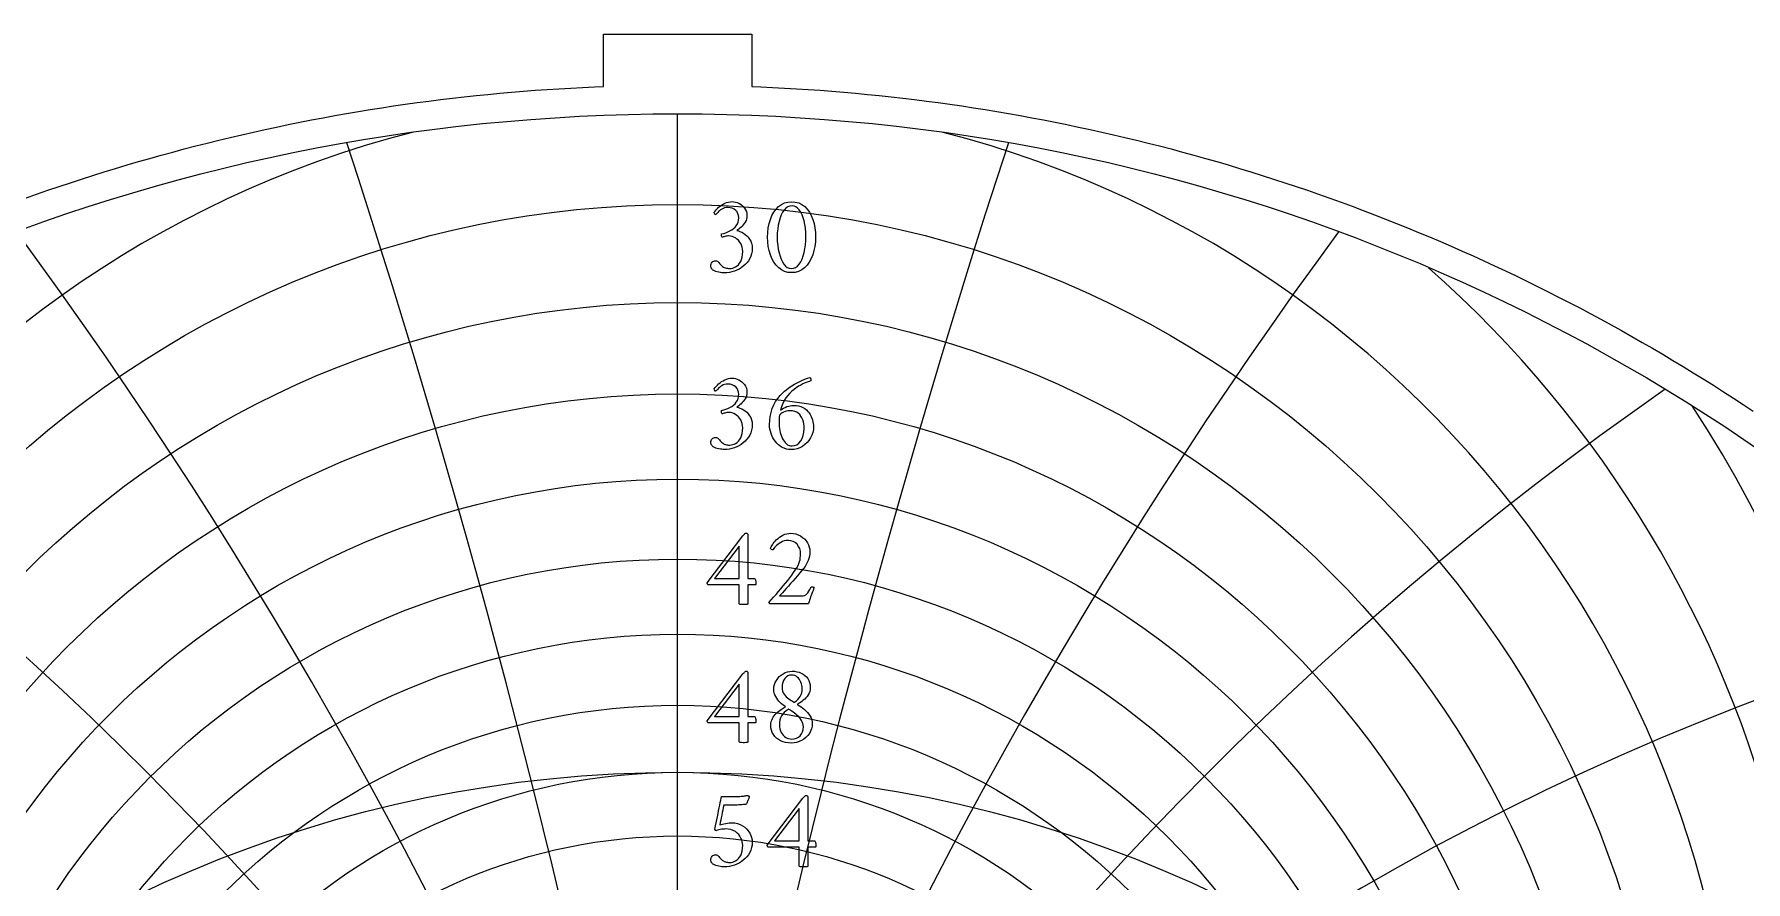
# Model space of a CAD drawing. Header units: millimetres. Extents: x -96 to 96, y -96 to 98.
# Drawn here: x -31.9 to 52.9, y 56.4 to 98.4 of the extents above; entities that cross this region are included whole.
import ezdxf

# ---------------------------------------------------------------- set-up
doc = ezdxf.new("R2010")
doc.units = ezdxf.units.MM
for name, color, linetype in [('CUT_OUTER', 1, 'Continuous'), ('ENGRAVE', 7, 'Continuous'), ('ENGRAVE_FINE', 8, 'Continuous'), ('TEXT', 5, 'Continuous')]:
    doc.layers.add(name, color=color, linetype=linetype)

msp = doc.modelspace()

# ---------------------------------------------------------------- linework, layer by layer
at = {"layer": 'CUT_OUTER'}
msp.add_lwpolyline([(-32.3162, 90.3176), (-31.7614, 90.5142), (-31.2054, 90.7074), (-30.6482, 90.8971), (-30.0899, 91.0835), (-29.5305, 91.2664), (-28.9699, 91.4459), (-28.4083, 91.6219), (-27.8456, 91.7945), (-27.2818, 91.9636), (-26.717, 92.1293), (-26.1512, 92.2915), (-25.5844, 92.4502), (-25.0167, 92.6055), (-24.448, 92.7572), (-23.8784, 92.9055), (-23.3079, 93.0502), (-22.7365, 93.1915), (-22.1642, 93.3293), (-21.5912, 93.4635), (-21.0173, 93.5942), (-20.4426, 93.7214), (-19.8672, 93.8451), (-19.291, 93.9652), (-18.714, 94.0818), (-18.1364, 94.1949), (-17.5581, 94.3044), (-16.9791, 94.4104), (-16.3995, 94.5128), (-15.8193, 94.6116), (-15.2385, 94.7069), (-14.6571, 94.7986), (-14.0751, 94.8868), (-13.4926, 94.9713), (-12.9097, 95.0523), (-12.3262, 95.1298), (-11.7422, 95.2036), (-11.1579, 95.2739), (-10.5731, 95.3405), (-9.9879, 95.4036), (-9.4023, 95.4631), (-8.8164, 95.519), (-8.2301, 95.5713), (-7.6435, 95.62), (-7.0567, 95.6651), (-6.4696, 95.7066), (-5.8822, 95.7445), (-5.2946, 95.7788), (-4.7068, 95.8095), (-4.1189, 95.8365), (-3.675, 95.8542), (-3.675, 98.445), (3.675, 98.445), (3.675, 95.8542), (4.1189, 95.8365), (4.7068, 95.8095), (5.2946, 95.7788), (5.8822, 95.7445), (6.4696, 95.7066), (7.0567, 95.6651), (7.6435, 95.62), (8.2301, 95.5713), (8.8164, 95.519), (9.4023, 95.4631), (9.9879, 95.4036), (10.5731, 95.3405), (11.1579, 95.2739), (11.7422, 95.2036), (12.3262, 95.1298), (12.9097, 95.0523), (13.4926, 94.9713), (14.0751, 94.8868), (14.6571, 94.7986), (15.2385, 94.7069), (15.8193, 94.6116), (16.3995, 94.5128), (16.9791, 94.4104), (17.5581, 94.3044), (18.1364, 94.1949), (18.714, 94.0818), (19.291, 93.9652), (19.8672, 93.8451), (20.4426, 93.7214), (21.0173, 93.5942), (21.5912, 93.4635), (22.1642, 93.3293), (22.7365, 93.1915), (23.3079, 93.0502), (23.8784, 92.9055), (24.448, 92.7572), (25.0167, 92.6055), (25.5844, 92.4502), (26.1512, 92.2915), (26.717, 92.1293), (27.2818, 91.9636), (27.8456, 91.7945), (28.4083, 91.6219), (28.9699, 91.4459), (29.5305, 91.2664), (30.0899, 91.0835), (30.6482, 90.8971), (31.2054, 90.7074), (31.7614, 90.5142), (32.3162, 90.3176), (32.8697, 90.1176), (33.4221, 89.9142), (33.9731, 89.7075), (34.5229, 89.4973), (35.0714, 89.2838), (35.6186, 89.0669), (36.1644, 88.8467), (36.7089, 88.6231), (37.252, 88.3962), (37.7937, 88.166), (38.334, 87.9324), (38.8728, 87.6956), (39.4101, 87.4554), (39.946, 87.2119), (40.4804, 86.9652), (41.0132, 86.7152), (41.5445, 86.4619), (42.0743, 86.2053), (42.6024, 85.9456), (43.129, 85.6825), (43.6539, 85.4163), (44.1772, 85.1468), (44.6988, 84.8742), (45.2187, 84.5983), (45.737, 84.3192), (46.2535, 84.037), (46.7682, 83.7516), (47.2813, 83.4631), (47.7925, 83.1714), (48.3019, 82.8766), (48.8095, 82.5787), (49.3153, 82.2776), (49.8192, 81.9735), (50.3213, 81.6662), (50.8214, 81.3559), (51.3196, 81.0426), (51.8159, 80.7262), (52.3103, 80.4067), (52.8027, 80.0842), (53.2931, 79.7587)], dxfattribs=at)
at = {"layer": 'ENGRAVE'}
msp.add_lwpolyline([(0, -94.5), (0, 94.5)], dxfattribs=at)
for centre, radius in [((0, 0), 94.5), ((0, 39.3198), 45.8214), ((0, 33.4026), 31.7828), ((0, 0), 61.8587)]:
    msp.add_circle(centre, radius, dxfattribs=at)
msp.add_arc((0, 49.5393), 64.3903, 158.578774, 21.421226, dxfattribs=at)
at = {"layer": 'ENGRAVE_FINE'}
for centre, radius in [((0, 40.9306), 49.0744), ((0, 37.8737), 42.7421), ((0, 36.5736), 39.8155), ((0, 35.4037), 37.0235), ((0, 34.3505), 34.3505), ((0, 32.5503), 29.3084), ((0, 31.785), 26.9167)]:
    msp.add_circle(centre, radius, dxfattribs=at)
for centre, radius, start, end in [((0, 42.7283), 52.5257, 104.505507, 75.494493), ((-472.0723, -55.6978), 479.3548, 3.846969, 18.080135), ((-472.0723, -55.6978), 479.3548, 3.846969, 18.080135), ((472.0723, -55.6978), 479.3548, 161.919865, 176.153031), ((472.0723, -55.6978), 479.3548, 161.919865, 176.153031), ((-228.6975, -55.6978), 243.3748, 7.744385, 36.376389), ((-228.6975, -55.6978), 243.3748, 7.744385, 36.376389), ((228.6975, -55.6978), 243.3748, 143.623611, 172.255615), ((228.6975, -55.6978), 243.3748, 143.623611, 172.255615), ((0, 44.7397), 56.2045, 131.44749, 48.55251), ((-144.1743, -55.6978), 166.4782, 11.745134, 55.103196), ((-144.1743, -55.6978), 166.4782, 11.745134, 55.103196), ((144.1743, -55.6978), 166.4782, 124.896804, 168.254866), ((144.1743, -55.6978), 166.4782, 124.896804, 168.254866), ((0, 46.997), 60.1454, 146.69677, 33.30323), ((-99.2005, -55.6978), 129.497, 15.907198, 74.457561), ((-99.2005, -55.6978), 129.497, 15.907198, 74.457561), ((99.2005, -55.6978), 129.497, 105.542439, 164.092802), ((99.2005, -55.6978), 129.497, 105.542439, 164.092802), ((0, 52.4148), 68.9898, 168.649585, 11.350415), ((0, 55.683), 74.0064, 177.547342, 2.452658)]:
    msp.add_arc(centre, radius, start, end, dxfattribs=at)
at = {"layer": 'TEXT'}
for points in [[(2.7217, 90.1468), (2.7933, 90.1418), (2.8684, 90.1266), (2.947, 90.1012), (3.0291, 90.0658), (3.1099, 90.0205), (3.1849, 89.9659), (3.2539, 89.9018), (3.3169, 89.8283), (3.3695, 89.7458), (3.407, 89.655), (3.4295, 89.5558), (3.4371, 89.4482), (3.4316, 89.3633), (3.4154, 89.282), (3.3883, 89.2041), (3.3504, 89.1297), (3.305, 89.0595), (3.2554, 88.9941), (3.2016, 88.9337), (3.1436, 88.8782), (3.0851, 88.8279), (3.0298, 88.7832), (2.9776, 88.744), (2.9285, 88.7105), (3.0081, 88.6941), (3.0906, 88.6672), (3.1758, 88.6298), (3.2638, 88.582), (3.3499, 88.5238), (3.4294, 88.4555), (3.5022, 88.3771), (3.5684, 88.2886), (3.6234, 88.1899), (3.6627, 88.0811), (3.6863, 87.9622), (3.6941, 87.8331), (3.6866, 87.6967), (3.6641, 87.5669), (3.6265, 87.4438), (3.574, 87.3273), (3.509, 87.2183), (3.4343, 87.1177), (3.3497, 87.0255), (3.2554, 86.9417), (3.1533, 86.8668), (3.0451, 86.8013), (2.9311, 86.7452), (2.8111, 86.6986), (2.6875, 86.6619), (2.5624, 86.6357), (2.436, 86.62), (2.3081, 86.6148), (2.2517, 86.6167), (2.1887, 86.6224), (2.119, 86.632), (2.0427, 86.6455), (1.965, 86.6631), (1.8911, 86.6853), (1.821, 86.712), (1.7549, 86.7433), (1.7423, 86.7545), (1.7269, 86.7712), (1.7087, 86.7936), (1.6878, 86.8215), (1.6682, 86.8526), (1.6543, 86.8844), (1.6459, 86.9169), (1.6431, 86.9501), (1.6474, 87.006), (1.6605, 87.0563), (1.6824, 87.101), (1.7129, 87.1401), (1.7491, 87.1719), (1.7877, 87.1946), (1.8287, 87.2082), (1.8722, 87.2127), (1.9251, 87.2073), (1.9721, 87.1911), (2.0132, 87.164), (2.0483, 87.1261), (2.0806, 87.084), (2.1132, 87.0444), (2.1462, 87.0072), (2.1796, 86.9724), (2.2206, 86.9363), (2.2655, 86.9061), (2.3142, 86.8818), (2.3668, 86.8634), (2.4211, 86.85), (2.4751, 86.8404), (2.5287, 86.8346), (2.582, 86.8327), (2.6548, 86.8378), (2.728, 86.853), (2.8015, 86.8783), (2.8754, 86.9137), (2.9465, 86.9609), (3.0116, 87.0213), (3.0708, 87.095), (3.1241, 87.182), (3.1681, 87.2835), (3.1995, 87.4007), (3.2184, 87.5336), (3.2247, 87.6822), (3.2184, 87.7907), (3.1995, 87.8925), (3.1681, 87.9877), (3.1241, 88.0762), (3.0701, 88.1571), (3.0088, 88.2292), (2.9402, 88.2926), (2.8642, 88.3473), (2.7834, 88.3913), (2.7, 88.4227), (2.6143, 88.4416), (2.5261, 88.4478), (2.4812, 88.4461), (2.436, 88.4409), (2.3904, 88.4321), (2.3445, 88.4199), (2.301, 88.407), (2.2627, 88.3962), (2.2297, 88.3874), (2.202, 88.3808), (2.1873, 88.4042), (2.1768, 88.4297), (2.1705, 88.4573), (2.1684, 88.487), (2.1691, 88.5051), (2.1712, 88.5205), (2.1747, 88.5331), (2.1796, 88.5429), (2.2872, 88.5711), (2.392, 88.6057), (2.494, 88.6466), (2.5932, 88.6938), (2.6862, 88.7477), (2.7699, 88.809), (2.8441, 88.8777), (2.9089, 88.9536), (2.9615, 89.038), (2.999, 89.1318), (3.0216, 89.235), (3.0291, 89.3476), (3.0196, 89.4521), (2.9914, 89.5474), (2.9442, 89.6337), (2.8782, 89.7109), (2.7975, 89.7745), (2.7063, 89.8199), (2.6047, 89.8471), (2.4926, 89.8562), (2.4087, 89.8511), (2.3305, 89.8359), (2.2578, 89.8106), (2.1908, 89.7752), (2.1298, 89.7343), (2.0755, 89.6927), (2.0278, 89.6505), (1.9868, 89.6075), (1.952, 89.5682), (1.9232, 89.5369), (1.9003, 89.5137), (1.8834, 89.4985), (1.8722, 89.501), (1.861, 89.5083), (1.8499, 89.5205), (1.8387, 89.5376), (1.8289, 89.5572), (1.8219, 89.5768), (1.8177, 89.5963), (1.8163, 89.6159), (1.8612, 89.6796), (1.912, 89.7423), (1.9688, 89.804), (2.0315, 89.8646), (2.0998, 89.9222), (2.1733, 89.975), (2.2521, 90.0228), (2.3361, 90.0658), (2.4252, 90.1012), (2.5191, 90.1266), (2.618, 90.1418), (2.7217, 90.1468)], [(5.6446, 90.1412), (5.8299, 90.1262), (6.0002, 90.0811), (6.1554, 90.0061), (6.2957, 89.9009), (6.4204, 89.7708), (6.529, 89.6208), (6.6216, 89.4508), (6.6981, 89.261), (6.758, 89.0565), (6.8008, 88.8426), (6.8264, 88.6192), (6.835, 88.3864), (6.8263, 88.1536), (6.8001, 87.9302), (6.7564, 87.7163), (6.6953, 87.5117), (6.6176, 87.3217), (6.5241, 87.1513), (6.415, 87.0004), (6.2901, 86.869), (6.1502, 86.7627), (5.996, 86.6867), (5.8275, 86.6411), (5.6446, 86.6259), (5.4665, 86.6411), (5.3009, 86.6867), (5.1479, 86.7627), (5.0075, 86.869), (4.8812, 87.0004), (4.7707, 87.1513), (4.6758, 87.3217), (4.5967, 87.5117), (4.5344, 87.7163), (4.4898, 87.9302), (4.4631, 88.1536), (4.4542, 88.3864), (4.4629, 88.6192), (4.4891, 88.8426), (4.5328, 89.0565), (4.5939, 89.261), (4.6718, 89.4508), (4.7658, 89.6208), (4.8758, 89.7708), (5.0019, 89.9009), (5.1427, 90.0061), (5.2967, 90.0811), (5.464, 90.1262), (5.6446, 90.1412)], [(5.6725, 89.94), (5.562, 89.9269), (5.4595, 89.8876), (5.365, 89.8221), (5.2785, 89.7305), (5.2008, 89.6168), (5.1325, 89.4853), (5.0737, 89.3359), (5.0243, 89.1688), (4.9851, 88.9879), (4.9572, 88.7971), (4.9404, 88.5966), (4.9348, 88.3864), (4.9404, 88.1784), (4.9572, 87.9791), (4.9851, 87.7886), (5.0243, 87.6067), (5.073, 87.4382), (5.1297, 87.2875), (5.1945, 87.1546), (5.2674, 87.0395), (5.3472, 86.9466), (5.4329, 86.8802), (5.5246, 86.8404), (5.6222, 86.8271), (5.74, 86.8407), (5.8472, 86.8816), (5.9439, 86.9497), (6.0302, 87.0451), (6.1062, 87.1631), (6.172, 87.2994), (6.2277, 87.4538), (6.2733, 87.6263), (6.3088, 87.8118), (6.3341, 88.0049), (6.3493, 88.2058), (6.3544, 88.4143), (6.3489, 88.6241), (6.3327, 88.823), (6.3056, 89.0111), (6.2677, 89.1884), (6.2202, 89.3515), (6.1643, 89.4971), (6.1001, 89.6253), (6.0274, 89.736), (5.9476, 89.8253), (5.8619, 89.889), (5.7702, 89.9273), (5.6725, 89.94)], [(5.734, 80.0479), (5.8708, 80.0412), (5.996, 80.0213), (6.1097, 79.9881), (6.2119, 79.9417), (6.3034, 79.8849), (6.3851, 79.8208), (6.4571, 79.7494), (6.5192, 79.6706), (6.5725, 79.5872), (6.6177, 79.5016), (6.6549, 79.4139), (6.6841, 79.3241), (6.7061, 79.2356), (6.7218, 79.1516), (6.7313, 79.0721), (6.7344, 78.9972), (6.7251, 78.8489), (6.6974, 78.7059), (6.6511, 78.5681), (6.5863, 78.4355), (6.506, 78.3119), (6.413, 78.2008), (6.3076, 78.1023), (6.1895, 78.0164), (6.0611, 77.9467), (5.9247, 77.8969), (5.7803, 77.8671), (5.6278, 77.8571), (5.5078, 77.8639), (5.3938, 77.8843), (5.2857, 77.9184), (5.1835, 77.9661), (5.088, 78.0249), (4.9998, 78.0925), (4.9189, 78.1688), (4.8454, 78.2539), (4.7796, 78.3459), (4.7218, 78.4432), (4.672, 78.5457), (4.6302, 78.6535), (4.5972, 78.7637), (4.5737, 78.8735), (4.5595, 78.983), (4.5548, 79.0922), (4.5632, 79.299), (4.5883, 79.5002), (4.6302, 79.6958), (4.6889, 79.8858), (4.7637, 80.0671), (4.8538, 80.2365), (4.9593, 80.394), (5.0801, 80.5397), (5.1816, 80.6438), (5.2904, 80.7437), (5.4066, 80.8394), (5.53, 80.9309), (5.6579, 81.0172), (5.7871, 81.0972), (5.9177, 81.1709), (6.0498, 81.2383), (6.1802, 81.298), (6.3062, 81.3486), (6.4275, 81.3902), (6.5444, 81.4227), (6.5622, 81.4187), (6.5765, 81.4066), (6.5873, 81.3865), (6.5947, 81.3584), (6.5996, 81.3286), (6.6031, 81.3032), (6.6052, 81.2825), (6.6059, 81.2662), (6.5163, 81.2355), (6.4207, 81.1991), (6.3193, 81.1572), (6.2119, 81.1097), (6.1013, 81.0552), (5.9904, 80.9924), (5.8791, 80.9211), (5.7675, 80.8415), (5.6586, 80.7522), (5.5552, 80.6522), (5.4574, 80.5413), (5.3652, 80.4195), (5.281, 80.2856), (5.2073, 80.138), (5.1441, 79.9768), (5.0913, 79.802), (5.1661, 79.8573), (5.245, 79.9061), (5.3281, 79.9482), (5.4155, 79.9836), (5.5024, 80.0117), (5.5845, 80.0318), (5.6617, 80.0439), (5.734, 80.0479)], [(2.7217, 81.3948), (2.7933, 81.3897), (2.8684, 81.3745), (2.947, 81.3492), (3.0291, 81.3137), (3.1099, 81.2685), (3.1849, 81.2138), (3.2539, 81.1497), (3.3169, 81.0762), (3.3695, 80.9938), (3.407, 80.9029), (3.4295, 80.8037), (3.4371, 80.6962), (3.4316, 80.6113), (3.4154, 80.5299), (3.3883, 80.452), (3.3504, 80.3776), (3.305, 80.3074), (3.2554, 80.2421), (3.2016, 80.1817), (3.1436, 80.1261), (3.0851, 80.0758), (3.0298, 80.0311), (2.9776, 79.992), (2.9285, 79.9585), (3.0081, 79.942), (3.0906, 79.9151), (3.1758, 79.8778), (3.2638, 79.8299), (3.3499, 79.7718), (3.4294, 79.7035), (3.5022, 79.6251), (3.5684, 79.5365), (3.6234, 79.4378), (3.6627, 79.329), (3.6863, 79.2101), (3.6941, 79.081), (3.6866, 78.9446), (3.6641, 78.8149), (3.6265, 78.6917), (3.574, 78.5752), (3.509, 78.4663), (3.4343, 78.3657), (3.3497, 78.2735), (3.2554, 78.1896), (3.1533, 78.1147), (3.0451, 78.0492), (2.9311, 77.9931), (2.8111, 77.9465), (2.6875, 77.9098), (2.5624, 77.8836), (2.436, 77.8679), (2.3081, 77.8627), (2.2517, 77.8646), (2.1887, 77.8704), (2.119, 77.88), (2.0427, 77.8934), (1.965, 77.9111), (1.8911, 77.9332), (1.821, 77.96), (1.7549, 77.9912), (1.7423, 78.0024), (1.7269, 78.0192), (1.7087, 78.0415), (1.6878, 78.0695), (1.6682, 78.1006), (1.6543, 78.1323), (1.6459, 78.1648), (1.6431, 78.198), (1.6474, 78.2539), (1.6605, 78.3042), (1.6824, 78.3489), (1.7129, 78.388), (1.7491, 78.4198), (1.7877, 78.4425), (1.8287, 78.4561), (1.8722, 78.4607), (1.9251, 78.4553), (1.9721, 78.439), (2.0132, 78.412), (2.0483, 78.3741), (2.0806, 78.332), (2.1132, 78.2923), (2.1462, 78.2551), (2.1796, 78.2204), (2.2206, 78.1842), (2.2655, 78.154), (2.3142, 78.1297), (2.3668, 78.1114), (2.4211, 78.0979), (2.4751, 78.0883), (2.5287, 78.0826), (2.582, 78.0806), (2.6548, 78.0857), (2.728, 78.1009), (2.8015, 78.1262), (2.8754, 78.1617), (2.9465, 78.2088), (3.0116, 78.2693), (3.0708, 78.343), (3.1241, 78.4299), (3.1681, 78.5314), (3.1995, 78.6486), (3.2184, 78.7815), (3.2247, 78.9301), (3.2184, 79.0386), (3.1995, 79.1404), (3.1681, 79.2356), (3.1241, 79.3241), (3.0701, 79.405), (3.0088, 79.4771), (2.9402, 79.5405), (2.8642, 79.5952), (2.7834, 79.6392), (2.7, 79.6706), (2.6143, 79.6895), (2.5261, 79.6958), (2.4812, 79.694), (2.436, 79.6888), (2.3904, 79.6801), (2.3445, 79.6678), (2.301, 79.6549), (2.2627, 79.6441), (2.2297, 79.6354), (2.202, 79.6287), (2.1873, 79.6521), (2.1768, 79.6776), (2.1705, 79.7052), (2.1684, 79.7349), (2.1691, 79.7531), (2.1712, 79.7684), (2.1747, 79.781), (2.1796, 79.7908), (2.2872, 79.8191), (2.392, 79.8537), (2.494, 79.8945), (2.5932, 79.9417), (2.6862, 79.9957), (2.7699, 80.057), (2.8441, 80.1256), (2.9089, 80.2016), (2.9615, 80.2859), (2.999, 80.3797), (3.0216, 80.4829), (3.0291, 80.5956), (3.0196, 80.7), (2.9914, 80.7954), (2.9442, 80.8816), (2.8782, 80.9588), (2.7975, 81.0224), (2.7063, 81.0678), (2.6047, 81.0951), (2.4926, 81.1041), (2.4087, 81.0991), (2.3305, 81.0839), (2.2578, 81.0586), (2.1908, 81.0231), (2.1298, 80.9822), (2.0755, 80.9407), (2.0278, 80.8984), (1.9868, 80.8554), (1.952, 80.8161), (1.9232, 80.7849), (1.9003, 80.7617), (1.8834, 80.7465), (1.8722, 80.7489), (1.861, 80.7562), (1.8499, 80.7685), (1.8387, 80.7856), (1.8289, 80.8051), (1.8219, 80.8247), (1.8177, 80.8443), (1.8163, 80.8638), (1.8612, 80.9276), (1.912, 80.9903), (1.9688, 81.0519), (2.0315, 81.1125), (2.0998, 81.1702), (2.1733, 81.2229), (2.2521, 81.2708), (2.3361, 81.3137), (2.4252, 81.3492), (2.5191, 81.3745), (2.618, 81.3897), (2.7217, 81.3948)], [(5.0466, 79.5617), (5.0414, 79.5166), (5.0368, 79.4708), (5.033, 79.4244), (5.0298, 79.3772), (5.0274, 79.3297), (5.0256, 79.2822), (5.0246, 79.2347), (5.0243, 79.1872), (5.0267, 79.094), (5.034, 78.9986), (5.0463, 78.9011), (5.0634, 78.8016), (5.0856, 78.7027), (5.113, 78.6074), (5.1456, 78.5155), (5.1835, 78.4271), (5.2267, 78.3445), (5.275, 78.27), (5.3287, 78.2034), (5.3875, 78.1449), (5.4514, 78.0972), (5.5202, 78.0632), (5.5939, 78.0427), (5.6725, 78.0359), (5.7979, 78.0513), (5.9115, 78.0974), (6.0131, 78.1743), (6.1029, 78.2818), (6.1762, 78.4125), (6.2286, 78.5585), (6.2601, 78.7199), (6.2705, 78.8966), (6.2662, 79.0119), (6.2531, 79.1229), (6.2312, 79.2298), (6.2007, 79.3325), (6.1607, 79.4282), (6.1106, 79.5142), (6.0503, 79.5903), (5.9799, 79.6567), (5.8985, 79.7105), (5.8053, 79.7489), (5.7001, 79.7719), (5.5831, 79.7796), (5.5229, 79.7773), (5.4595, 79.7705), (5.3929, 79.7592), (5.3232, 79.7433), (5.2525, 79.7183), (5.1828, 79.6797), (5.1142, 79.6275), (5.0466, 79.5617)], [(3.3979, 73.7178), (3.4187, 73.7157), (3.4364, 73.7095), (3.4509, 73.699), (3.4622, 73.6843), (3.4708, 73.6675), (3.4769, 73.6508), (3.4805, 73.634), (3.4818, 73.6172), (3.4818, 71.4656), (3.8059, 71.4656), (3.8195, 71.4614), (3.8325, 71.4488), (3.8447, 71.4279), (3.8562, 71.3985), (3.866, 71.3636), (3.873, 71.3259), (3.8772, 71.2854), (3.8786, 71.242), (3.8775, 71.2134), (3.8744, 71.189), (3.8691, 71.1687), (3.8618, 71.1526), (3.4818, 71.1526), (3.4818, 70.197), (3.4795, 70.1961), (3.4727, 70.1935), (3.4613, 70.1891), (3.4454, 70.183), (3.4194, 70.1769), (3.3777, 70.1725), (3.3202, 70.1699), (3.247, 70.169), (3.1615, 70.1718), (3.1003, 70.1802), (3.0637, 70.1942), (3.0514, 70.2137), (3.0514, 71.1526), (1.5145, 71.1526), (1.5014, 71.1619), (1.4901, 71.1729), (1.4805, 71.1856), (1.4726, 71.2001), (1.4665, 71.215), (1.4621, 71.2288), (1.4595, 71.2415), (1.4587, 71.2532), (3.2359, 73.5781), (3.2512, 73.5961), (3.2694, 73.6165), (3.2904, 73.6394), (3.3141, 73.6648), (3.3382, 73.688), (3.3602, 73.7046), (3.3801, 73.7145), (3.3979, 73.7178)], [(3.0514, 73.064), (1.8275, 71.4656), (3.0514, 71.4656)], [(6.7679, 71.0185), (6.7396, 70.9492), (6.7106, 70.8753), (6.681, 70.7969), (6.6506, 70.7139), (6.6205, 70.6303), (6.5919, 70.5497), (6.5646, 70.4724), (6.5388, 70.3982), (6.5157, 70.3314), (6.4969, 70.2766), (6.4822, 70.2336), (6.4717, 70.2025), (4.5827, 70.2025), (4.5742, 70.209), (4.5653, 70.2172), (4.556, 70.2272), (4.5464, 70.2389), (4.5379, 70.2509), (4.5317, 70.2619), (4.5281, 70.2719), (4.5269, 70.2808), (4.6421, 70.4107), (4.7588, 70.5435), (4.8768, 70.679), (4.9963, 70.8173), (5.1151, 70.9567), (5.231, 71.0953), (5.3442, 71.2333), (5.4546, 71.3706), (5.5597, 71.5047), (5.6572, 71.6333), (5.7469, 71.7562), (5.829, 71.8736), (5.9053, 71.9927), (5.9666, 72.1041), (6.0129, 72.2078), (6.0442, 72.3039), (6.065, 72.3972), (6.0798, 72.4925), (6.0887, 72.59), (6.0917, 72.6895), (6.081, 72.8237), (6.0491, 72.9466), (5.9958, 73.0584), (5.9212, 73.159), (5.8302, 73.2421), (5.7277, 73.3015), (5.6137, 73.3371), (5.4881, 73.349), (5.3826, 73.3431), (5.2841, 73.3252), (5.1926, 73.2955), (5.1081, 73.254), (5.0309, 73.2054), (4.9614, 73.1548), (4.8996, 73.102), (4.8454, 73.0472), (4.7993, 72.9948), (4.7616, 72.9494), (4.7322, 72.911), (4.7113, 72.8795), (4.6943, 72.8818), (4.6771, 72.8886), (4.6594, 72.9), (4.6414, 72.9159), (4.6255, 72.9328), (4.6142, 72.9473), (4.6074, 72.9594), (4.6051, 72.969), (4.6171, 72.9985), (4.6365, 73.0367), (4.6633, 73.0837), (4.6973, 73.1394), (4.7387, 73.2002), (4.7874, 73.2624), (4.8435, 73.3259), (4.9069, 73.3909), (4.9766, 73.4541), (5.0515, 73.5125), (5.1317, 73.5659), (5.2171, 73.6145), (5.3077, 73.6548), (5.4036, 73.6836), (5.5047, 73.7009), (5.6111, 73.7067), (5.7394, 73.6985), (5.8619, 73.6738), (5.9783, 73.6328), (6.0889, 73.5753), (6.1909, 73.5049), (6.2817, 73.4251), (6.3613, 73.3359), (6.4298, 73.2372), (6.4848, 73.1321), (6.5241, 73.0234), (6.5477, 72.9113), (6.5556, 72.7957), (6.5503, 72.6801), (6.5346, 72.568), (6.5084, 72.4593), (6.4717, 72.3542), (6.426, 72.2526), (6.3725, 72.1544), (6.3114, 72.0597), (6.2426, 71.9686), (6.145, 71.8493), (6.0421, 71.7262), (5.934, 71.5992), (5.8206, 71.4684), (5.7062, 71.3378), (5.595, 71.2113), (5.4869, 71.0891), (5.3819, 70.971), (5.2838, 70.8608), (5.1961, 70.7621), (5.1189, 70.675), (5.0522, 70.5993), (6.1364, 70.5993), (6.2138, 70.6058), (6.2838, 70.6252), (6.3465, 70.6575), (6.4019, 70.7027), (6.4527, 70.7612), (6.5018, 70.8334), (6.5491, 70.9191), (6.5947, 71.0185), (6.6027, 71.0332), (6.6156, 71.0436), (6.6334, 71.0499), (6.6562, 71.052), (6.6659, 71.0513), (6.6785, 71.0492), (6.6939, 71.0457), (6.712, 71.0409), (6.7302, 71.0353), (6.7456, 71.0297), (6.7581, 71.0241), (6.7679, 71.0185)], [(3.3979, 66.8755), (3.4187, 66.8734), (3.4364, 66.8671), (3.4509, 66.8566), (3.4622, 66.842), (3.4708, 66.8252), (3.4769, 66.8084), (3.4805, 66.7917), (3.4818, 66.7749), (3.4818, 64.6232), (3.8059, 64.6232), (3.8195, 64.6191), (3.8325, 64.6065), (3.8447, 64.5855), (3.8562, 64.5562), (3.866, 64.5213), (3.873, 64.4835), (3.8772, 64.443), (3.8786, 64.3997), (3.8775, 64.3711), (3.8744, 64.3466), (3.8691, 64.3263), (3.8618, 64.3103), (3.4818, 64.3103), (3.4818, 63.3546), (3.4795, 63.3537), (3.4727, 63.3511), (3.4613, 63.3468), (3.4454, 63.3406), (3.4194, 63.3345), (3.3777, 63.3302), (3.3202, 63.3275), (3.247, 63.3267), (3.1615, 63.3295), (3.1003, 63.3378), (3.0637, 63.3518), (3.0514, 63.3714), (3.0514, 64.3103), (1.5145, 64.3103), (1.5014, 64.3195), (1.4901, 64.3305), (1.4805, 64.3433), (1.4726, 64.3578), (1.4665, 64.3726), (1.4621, 64.3864), (1.4595, 64.3992), (1.4587, 64.4109), (3.2359, 66.7358), (3.2512, 66.7538), (3.2694, 66.7742), (3.2904, 66.7971), (3.3141, 66.8224), (3.3382, 66.8456), (3.3602, 66.8622), (3.3801, 66.8722), (3.3979, 66.8755)], [(3.0514, 66.2216), (1.8275, 64.6232), (3.0514, 64.6232)], [(5.6725, 66.8699), (5.7929, 66.864), (5.908, 66.8462), (6.0178, 66.8165), (6.1224, 66.7749), (6.2194, 66.7222), (6.3062, 66.6589), (6.3828, 66.5852), (6.4494, 66.5011), (6.5032, 66.4067), (6.5416, 66.3027), (6.5646, 66.1888), (6.5723, 66.0651), (6.566, 65.9624), (6.5472, 65.8667), (6.5157, 65.778), (6.4717, 65.6963), (6.4188, 65.6208), (6.3607, 65.551), (6.2973, 65.4867), (6.2286, 65.428), (6.1582, 65.3742), (6.0896, 65.3246), (6.0227, 65.2792), (5.9576, 65.238), (5.9429, 65.2317), (5.938, 65.224), (5.9429, 65.215), (5.9576, 65.2045), (6.0412, 65.1563), (6.1245, 65.1011), (6.2075, 65.0389), (6.2901, 64.9697), (6.369, 64.895), (6.441, 64.8161), (6.506, 64.7329), (6.5639, 64.6456), (6.6116, 64.5551), (6.6457, 64.4626), (6.6661, 64.3679), (6.6729, 64.2712), (6.6638, 64.1377), (6.6366, 64.0113), (6.5912, 63.8918), (6.5276, 63.7794), (6.4492, 63.6761), (6.3593, 63.5844), (6.2578, 63.5043), (6.1448, 63.4356), (6.0238, 63.3806), (5.8982, 63.3413), (5.7681, 63.3178), (5.6334, 63.3099), (5.4893, 63.3169), (5.3533, 63.3378), (5.2253, 63.3728), (5.1053, 63.4217), (4.9958, 63.4832), (4.8992, 63.5558), (4.8155, 63.6396), (4.7448, 63.7346), (4.6886, 63.8391), (4.6484, 63.9512), (4.6243, 64.071), (4.6163, 64.1985), (4.6212, 64.2858), (4.6358, 64.369), (4.6603, 64.4479), (4.6945, 64.5227), (4.7361, 64.5932), (4.7825, 64.6596), (4.8339, 64.7217), (4.8901, 64.7797), (4.949, 64.8335), (5.0082, 64.8831), (5.0677, 64.9285), (5.1276, 64.9697), (5.1851, 65.0071), (5.2373, 65.041), (5.2843, 65.0714), (5.326, 65.0983), (5.3344, 65.1063), (5.3372, 65.1137), (5.3344, 65.1203), (5.326, 65.1262), (5.2689, 65.1634), (5.2094, 65.208), (5.1474, 65.2598), (5.0829, 65.319), (5.0197, 65.3845), (4.9614, 65.4553), (4.9079, 65.5312), (4.8594, 65.6124), (4.819, 65.6984), (4.7902, 65.7885), (4.7729, 65.8828), (4.7672, 65.9813), (4.775, 66.0966), (4.7986, 66.2076), (4.8379, 66.3145), (4.8929, 66.4172), (4.9609, 66.5131), (5.0389, 66.5996), (5.1271, 66.6766), (5.2254, 66.7442), (5.3309, 66.7992), (5.4406, 66.8385), (5.5545, 66.862), (5.6725, 66.8699)], [(5.6446, 66.6799), (5.5505, 66.6687), (5.4637, 66.6352), (5.3842, 66.5793), (5.3121, 66.5011), (5.2522, 66.4074), (5.2094, 66.3054), (5.1837, 66.1951), (5.1751, 66.0763), (5.1813, 65.9769), (5.1996, 65.8856), (5.2302, 65.8023), (5.2729, 65.727), (5.3241, 65.6591), (5.3798, 65.5978), (5.4401, 65.5431), (5.5049, 65.4951), (5.5698, 65.4521), (5.6306, 65.4127), (5.6872, 65.3767), (5.7396, 65.3442), (5.7459, 65.3417), (5.7536, 65.34), (5.7627, 65.339), (5.7731, 65.3386), (5.7756, 65.3386), (5.7773, 65.3386), (5.7784, 65.3386), (5.7787, 65.3386), (5.7868, 65.339), (5.7941, 65.34), (5.8007, 65.3417), (5.8067, 65.3442), (5.8863, 65.4036), (5.9576, 65.4699), (6.0204, 65.5433), (6.0749, 65.6236), (6.1189, 65.711), (6.1504, 65.8053), (6.1692, 65.9066), (6.1755, 66.0148), (6.1715, 66.0952), (6.1595, 66.1741), (6.1394, 66.2517), (6.1113, 66.3278), (6.0758, 66.4001), (6.0337, 66.4661), (5.985, 66.5259), (5.9296, 66.5793), (5.8678, 66.6233), (5.7997, 66.6547), (5.7253, 66.6736), (5.6446, 66.6799)], [(5.6446, 63.5055), (5.7719, 63.516), (5.8856, 63.5474), (5.9857, 63.5998), (6.0721, 63.6732), (6.1418, 63.7636), (6.1916, 63.8674), (6.2215, 63.9844), (6.2314, 64.1147), (6.2255, 64.1973), (6.2077, 64.2774), (6.178, 64.3552), (6.1364, 64.4304), (6.0868, 64.5024), (6.033, 64.5702), (5.975, 64.6337), (5.9129, 64.6931), (5.8496, 64.7478), (5.7885, 64.7972), (5.7295, 64.8414), (5.6725, 64.8803), (5.6219, 64.9132), (5.5817, 64.939), (5.552, 64.9579), (5.5328, 64.9697), (5.5223, 64.9746), (5.5133, 64.9781), (5.5056, 64.9802), (5.4993, 64.9809), (5.4916, 64.9806), (5.4853, 64.9795), (5.4804, 64.9778), (5.4769, 64.9753), (5.3727, 64.903), (5.2834, 64.8258), (5.2092, 64.7438), (5.15, 64.6568), (5.1048, 64.5621), (5.0725, 64.457), (5.0531, 64.3414), (5.0466, 64.2153), (5.0522, 64.1075), (5.069, 64.0078), (5.0969, 63.9161), (5.136, 63.8324), (5.1837, 63.7575), (5.2373, 63.692), (5.2969, 63.636), (5.3624, 63.5893), (5.4314, 63.5527), (5.5014, 63.5265), (5.5725, 63.5107), (5.6446, 63.5055)], [(2.6714, 59.3566), (2.8274, 59.3475), (2.9711, 59.3202), (3.1026, 59.2748), (3.2219, 59.2113), (3.3286, 59.1339), (3.4224, 59.0471), (3.5032, 58.9509), (3.5712, 58.8452), (3.625, 58.7339), (3.6634, 58.621), (3.6865, 58.5062), (3.6941, 58.3897), (3.6866, 58.2533), (3.6641, 58.1236), (3.6265, 58.0004), (3.574, 57.8839), (3.509, 57.775), (3.4343, 57.6744), (3.3497, 57.5821), (3.2554, 57.4983), (3.1533, 57.4234), (3.0451, 57.3579), (2.9311, 57.3018), (2.8111, 57.2552), (2.6875, 57.2185), (2.5624, 57.1923), (2.436, 57.1766), (2.3081, 57.1714), (2.2517, 57.1733), (2.1887, 57.1791), (2.119, 57.1887), (2.0427, 57.2021), (1.965, 57.2198), (1.8911, 57.2419), (1.821, 57.2687), (1.7549, 57.2999), (1.7423, 57.3111), (1.7269, 57.3279), (1.7087, 57.3502), (1.6878, 57.3782), (1.6682, 57.4092), (1.6543, 57.441), (1.6459, 57.4735), (1.6431, 57.5067), (1.6474, 57.5626), (1.6605, 57.6129), (1.6824, 57.6576), (1.7129, 57.6967), (1.7491, 57.7285), (1.7877, 57.7512), (1.8287, 57.7648), (1.8722, 57.7694), (1.9251, 57.764), (1.9721, 57.7477), (2.0132, 57.7206), (2.0483, 57.6827), (2.0806, 57.6407), (2.1132, 57.601), (2.1462, 57.5638), (2.1796, 57.5291), (2.2206, 57.4929), (2.2655, 57.4627), (2.3142, 57.4384), (2.3668, 57.4201), (2.4211, 57.4066), (2.4751, 57.397), (2.5287, 57.3913), (2.582, 57.3893), (2.6548, 57.3944), (2.728, 57.4096), (2.8015, 57.4349), (2.8754, 57.4704), (2.9465, 57.5175), (3.0116, 57.578), (3.0708, 57.6517), (3.1241, 57.7386), (3.1681, 57.8401), (3.1995, 57.9573), (3.2184, 58.0902), (3.2247, 58.2388), (3.2193, 58.3263), (3.203, 58.4156), (3.176, 58.5066), (3.1381, 58.5993), (3.0883, 58.6894), (3.0256, 58.7725), (2.95, 58.8487), (2.8614, 58.9179), (2.7584, 58.9753), (2.6393, 59.0164), (2.5041, 59.041), (2.3528, 59.0492), (2.3043, 59.0476), (2.2481, 59.0429), (2.1841, 59.035), (2.1125, 59.024), (2.0423, 59.0109), (1.9826, 58.9968), (1.9333, 58.9816), (1.8946, 58.9654), (1.8864, 58.9669), (1.8785, 58.9716), (1.871, 58.9795), (1.8638, 58.9905), (1.8577, 59.0033), (1.8534, 59.0164), (1.8507, 59.0298), (1.8499, 59.0436), (1.8806, 59.1973), (1.9113, 59.351), (1.9421, 59.5047), (1.9728, 59.6584), (2.003, 59.8094), (2.0322, 59.9553), (2.0603, 60.0958), (2.0874, 60.2312), (2.1124, 60.3578), (2.1342, 60.4722), (2.1529, 60.5744), (2.1684, 60.6643), (2.9732, 60.6643), (3.0294, 60.665), (3.0864, 60.6671), (3.144, 60.6706), (3.2023, 60.6755), (3.2586, 60.6813), (3.3099, 60.6874), (3.3564, 60.6938), (3.3979, 60.7006), (3.4322, 60.7068), (3.4566, 60.7111), (3.4713, 60.7137), (3.4762, 60.7146), (3.4896, 60.7066), (3.502, 60.6993), (3.5134, 60.6926), (3.5237, 60.6867), (3.5322, 60.6804), (3.5384, 60.6727), (3.542, 60.6636), (3.5432, 60.6531), (3.542, 60.6414), (3.5384, 60.6231), (3.5322, 60.5981), (3.5237, 60.5665), (3.5129, 60.5307), (3.4999, 60.4932), (3.4849, 60.4539), (3.4678, 60.4128), (3.4488, 60.3723), (3.428, 60.3346), (3.4054, 60.2997), (3.3812, 60.2675), (3.3225, 60.2619), (3.2582, 60.2563), (3.1884, 60.2508), (3.1129, 60.2452), (3.0312, 60.2403), (2.9425, 60.2368), (2.8467, 60.2347), (2.7441, 60.234), (2.2858, 60.234), (2.2608, 60.1105), (2.2362, 59.986), (2.2119, 59.8604), (2.188, 59.7338), (2.1641, 59.6082), (2.1398, 59.4858), (2.1152, 59.3665), (2.0902, 59.2504), (2.1504, 59.2719), (2.2194, 59.2916), (2.2971, 59.3096), (2.3836, 59.3258), (2.4697, 59.3393), (2.5464, 59.3489), (2.6136, 59.3546), (2.6714, 59.3566)], [(6.3711, 60.7146), (6.3919, 60.7125), (6.4096, 60.7062), (6.424, 60.6958), (6.4354, 60.6811), (6.444, 60.6643), (6.4501, 60.6476), (6.4537, 60.6308), (6.455, 60.614), (6.455, 58.4624), (6.7791, 58.4624), (6.7927, 58.4582), (6.8057, 58.4456), (6.8179, 58.4246), (6.8294, 58.3953), (6.8392, 58.3604), (6.8462, 58.3227), (6.8504, 58.2821), (6.8518, 58.2388), (6.8507, 58.2102), (6.8476, 58.1857), (6.8423, 58.1655), (6.835, 58.1494), (6.455, 58.1494), (6.455, 57.1937), (6.4527, 57.1929), (6.4459, 57.1902), (6.4345, 57.1859), (6.4186, 57.1798), (6.3926, 57.1736), (6.3509, 57.1693), (6.2934, 57.1667), (6.2202, 57.1658), (6.1347, 57.1686), (6.0735, 57.177), (6.0369, 57.1909), (6.0246, 57.2105), (6.0246, 58.1494), (4.4877, 58.1494), (4.4746, 58.1587), (4.4633, 58.1697), (4.4537, 58.1824), (4.4458, 58.1969), (4.4397, 58.2118), (4.4353, 58.2255), (4.4327, 58.2383), (4.4318, 58.25), (6.2091, 60.5749), (6.2244, 60.5929), (6.2426, 60.6133), (6.2635, 60.6362), (6.2873, 60.6615), (6.3114, 60.6848), (6.3334, 60.7013), (6.3533, 60.7113), (6.3711, 60.7146)], [(6.0246, 60.0607), (4.8007, 58.4624), (6.0246, 58.4624)]]:
    msp.add_lwpolyline(points, close=True, dxfattribs=at)

doc.saveas('drawing.dxf')
